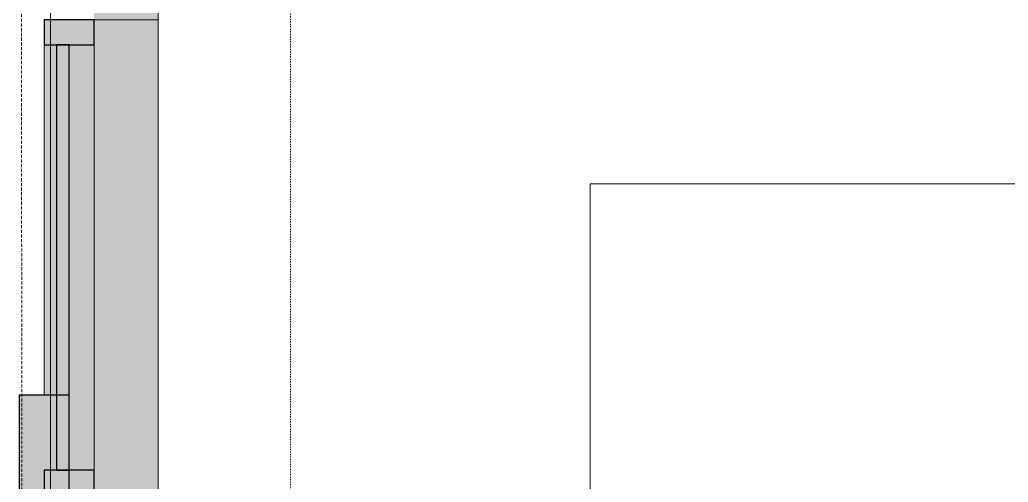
# Model space of a CAD drawing. Header units: inches. Extents: x -10205 to 13964, y -460 to 30702.
# Drawn here: x -3833.2 to -3754, y 11972 to 12009 of the extents above; entities that cross this region are included whole.
import ezdxf

# ---------------------------------------------------------------- set-up
doc = ezdxf.new("R2010")
doc.units = ezdxf.units.IN
doc.header["$MEASUREMENT"] = 0
doc.linetypes.add('Dash 1_16_', pattern=[0.125, 0.0625, -0.0625])
doc.linetypes.add('IMPORT-HIDDEN', pattern=[0.375, 0.25, -0.125])
for name, color, linetype, lineweight in [('0-1', 7, 'Continuous', 5), ('0-4', 7, 'Continuous', 9), ('00base_6150001_dwg', 147, 'Continuous', 13), ('A-GENM', 5, 'Continuous', 9), ('A-GENM-10', 5, 'Continuous', 25), ('A-WALL', 113, 'Continuous', 9), ('A-WALL-7', 113, 'Continuous', 5), ('A-WALL-8', 113, 'Continuous', 25), ('I-FURN-3', 7, 'Continuous', 9), ('I-FURN-HDLN-2', 254, 'Dash 1_16_', 9), ('P_SETBACK_BUILD 1ST', 147, 'IMPORT-HIDDEN', 13), ('PROP BUILD 1ST FLOOR-1', 147, 'Continuous', 13)]:
    doc.layers.add(name, color=color, linetype=linetype, lineweight=lineweight)

# ---------------------------------------------------------------- blocks, each defined once
blk = doc.blocks.new('Bed-Standard - King 78_ x 80_-1242963-SITE PLAN - CAD FILE')
at = {"layer": 'I-FURN-3'}
for p, q in [((49.689, -41.795), (49.689, 38.205)), ((-28.311, -41.795), (49.689, -41.795))]:
    blk.add_line(p, q, dxfattribs=at)
at = {"layer": 'I-FURN-HDLN-2'}
blk.add_line((73.689, -77.795), (73.689, 38.205), dxfattribs=at)
blk = doc.blocks.new('1750 Ox - Unit Layouts_rvt-1-SITE PLAN - CAD FILE')
at = {"layer": '0-4', "rotation": 180}
blk.add_blockref('Bed-Standard - King 78_ x 80_-1242963-SITE PLAN - CAD FILE', (-3737.81, 11954.097), dxfattribs=at)
blk = doc.blocks.new('Walls 90 - Walls 1-1774621-SITE PLAN - CAD FILE')
at = {"layer": 'A-WALL'}
blk.add_hatch(color=256, dxfattribs=at).paths.add_polyline_path([(-3833.224, 11970.989), (-3829.224, 11970.989), (-3829.224, 11972.989), (-3830.224, 11972.989), (-3830.224, 11978.989), (-3833.224, 11978.989), (-3833.224, 11974.495)], flags=0)
at = {"layer": 'A-WALL-8'}
for p, q in [((-3833.224, 11978.989), (-3833.224, 11970.989)), ((-3829.224, 11978.989), (-3833.224, 11978.989)), ((-3829.224, 11970.989), (-3829.224, 11978.989)), ((-3833.224, 11970.989), (-3829.224, 11970.989))]:
    blk.add_line(p, q, dxfattribs=at)
blk = doc.blocks.new('_THE_ WINDOW _ DOOR - Window - 1st Floor-1775759-SITE PLAN - CAD FILE')
at = {"layer": 'A-GENM'}
h = blk.add_hatch(color=256, dxfattribs=at)
h.paths.add_polyline_path([(19.013, -1.813), (19.013, -0.813), (17.012, -0.813), (17.012, -2.813), (19.013, -2.813)], flags=0)
h.paths.add_polyline_path([(-17.013, -0.813), (-19.013, -0.813), (-19.013, -4.813), (-17.013, -4.813), (-17.013, -1.813)], flags=0)
h = blk.add_hatch(color=256, dxfattribs=at)
h.paths.add_polyline_path([(17.012, -1.813), (17.012, -0.813), (-17.013, -0.813), (-17.013, -2.813), (17.012, -2.813)], flags=0)
h.paths.add_polyline_path([(11.013, -4.313), (11.013, -3.813), (-17.013, -3.813), (-17.013, -4.813), (11.013, -4.813)], flags=0)
blk.add_hatch(color=256, dxfattribs=at).paths.add_polyline_path([(17.012, -2.813), (-17.013, -2.813), (-17.013, -3.813), (17.012, -3.813), (17.012, -3.313)], flags=0)
for p, q in [((-17.013, -0.813), (17.012, -0.813)), ((11.013, -4.813), (-17.013, -4.813))]:
    blk.add_line(p, q, dxfattribs=at)
at = {"layer": 'A-GENM-10'}
for p, q in [((-17.013, -0.813), (-19.013, -0.813)), ((-19.013, -0.813), (-19.013, -4.813)), ((-17.013, -4.813), (-17.013, -0.813)), ((19.013, -0.813), (17.012, -0.813)), ((17.012, -0.813), (17.012, -4.813)), ((19.013, -4.813), (19.013, -0.813)), ((17.012, -2.813), (-17.013, -2.813)), ((-17.013, -2.813), (-17.013, -3.813)), ((17.012, -3.813), (17.012, -2.813)), ((-17.013, -3.813), (17.012, -3.813)), ((-19.013, -4.813), (-17.013, -4.813)), ((17.012, -4.813), (19.013, -4.813))]:
    blk.add_line(p, q, dxfattribs=at)
blk = doc.blocks.new('00base_6150001_dwg-1748108-SITE PLAN - CAD FILE')
at = {"layer": 'P_SETBACK_BUILD 1ST', "flags": 128}
blk.add_lwpolyline([(4040678.556, 3369597.577), (4038458.258, 3369558.354), (4038604.191, 3366425.702), (4040730.251, 3366487.881)], close=True, dxfattribs=at)
at = {"layer": 'PROP BUILD 1ST FLOOR-1', "flags": 128}
blk.add_lwpolyline([(4039896.212, 3367849.032), (4040707.4, 3367862.517), (4040678.596, 3369595.177), (4039121.461, 3369569.292), (4038929.487, 3369566.1), (4038600.383, 3369560.629), (4038629.105, 3367832.868), (4039440.393, 3367846.355), (4039418.732, 3369149.375), (4039874.469, 3369156.951)], close=True, dxfattribs=at)

msp = doc.modelspace()

# ---------------------------------------------------------------- hatches: boundary and pattern name
at = {"layer": 'A-WALL-7'}
for points in [[(-3822.724, 12009.014), (-3822.099, 12009.014), (-3822.099, 12047.039), (-3827.224, 12047.039), (-3827.224, 12009.014)], [(-3822.099, 11970.989), (-3822.099, 12009.014), (-3827.224, 12009.014), (-3827.224, 11970.989), (-3822.724, 11970.989)]]:
    msp.add_hatch(color=256, dxfattribs=at).paths.add_polyline_path(points, flags=0)

# ---------------------------------------------------------------- linework, layer by layer
at = {"layer": 'A-WALL'}
for p, q in [((-3822.099, 12047.039), (-3822.099, 11970.989)), ((-3830.724, 12009.014), (-3822.099, 12009.014))]:
    msp.add_line(p, q, dxfattribs=at)

# ---------------------------------------------------------------- block references
at = {"layer": '0-1'}
msp.add_blockref('1750 Ox - Unit Layouts_rvt-1-SITE PLAN - CAD FILE', (0, 0), dxfattribs=at)
at = {"layer": '00base_6150001_dwg', "rotation": 89.04760487178136}
msp.add_blockref('00base_6150001_dwg-1748108-SITE PLAN - CAD FILE', (3298136.139, -4084040.072), dxfattribs=at)
at = {"layer": 'A-GENM', "rotation": 270.0000000000005}
msp.add_blockref('_THE_ WINDOW _ DOOR - Window - 1st Floor-1775759-SITE PLAN - CAD FILE', (-3826.411, 11990.002), dxfattribs=at)
at = {"layer": 'A-WALL'}
msp.add_blockref('Walls 90 - Walls 1-1774621-SITE PLAN - CAD FILE', (0, 0), dxfattribs=at)

doc.saveas('drawing.dxf')
